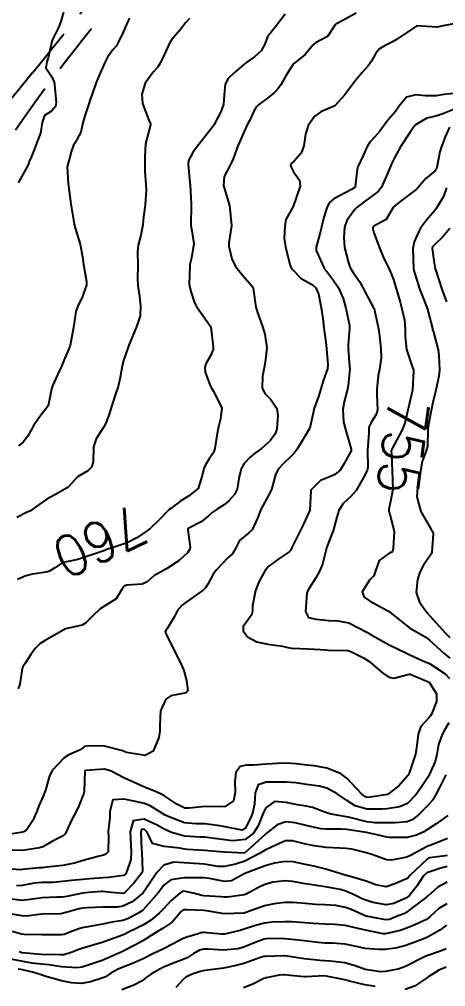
# Model space of a CAD drawing. Header units: metres. Extents: x 298520 to 308411, y 7433745 to 7450750.
# Drawn here: x 303101.4 to 303143.5, y 7440802.5 to 7440898.1 of the extents above; entities that cross this region are included whole.
import ezdxf
from ezdxf.enums import TextEntityAlignment as Align

# ---------------------------------------------------------------- set-up
doc = ezdxf.new("R2010")
doc.units = ezdxf.units.M
doc.header["$LTSCALE"] = 10
doc.linetypes.add('DASHED', pattern=[0.75, 0.5, -0.25])
for name, color, linetype in [('Cotas', 45, 'Continuous'), ('Curvas de Nivel 1m', 11, 'Continuous'), ('Curvas de Nivel 5m', 15, 'Continuous'), ('Vias Secundárias', 230, 'DASHED')]:
    doc.layers.add(name, color=color, linetype=linetype)
doc.styles.add('Style-STANDARD', font='STANDARD.shx')

msp = doc.modelspace()

# ---------------------------------------------------------------- linework, layer by layer
at = {"layer": 'Curvas de Nivel 1m', "flags": 128}
for points, elevation in [([(303105.74, 7440898.786), (303105.459, 7440897.862), (303105.24, 7440897.271), (303104.635, 7440896.079), (303104.566, 7440895.871), (303104.222, 7440894.263), (303104.101, 7440893.878), (303104.001, 7440893.283), (303104.588, 7440892.382), (303104.796, 7440891.868), (303104.827, 7440891.621), (303105.016, 7440889.865), (303104.95, 7440889.473), (303104.55, 7440888.998), (303103.854, 7440888.57), (303103.626, 7440887.884), (303103.456, 7440886.82), (303103.112, 7440885.891), (303102.941, 7440885.458), (303102.49, 7440884.351), (303102.34, 7440884.047), (303102.31, 7440883.902), (303102.217, 7440883.64), (303101.253, 7440881.912)], 763), ([(303134.665, 7440898.703), (303132.781, 7440897.665), (303132.653, 7440897.593), (303132.621, 7440897.573), (303132.597, 7440897.541), (303131.821, 7440896.368), (303130.635, 7440895.755), (303130.406, 7440895.563), (303129.607, 7440894.586), (303128.606, 7440893.776), (303128.498, 7440893.698), (303128.393, 7440893.592), (303127.705, 7440892.486), (303127.213, 7440891.604), (303126.944, 7440891.24), (303126.575, 7440890.852), (303125.907, 7440890.279), (303125.024, 7440889.625), (303124.781, 7440889.406), (303124.553, 7440888.99), (303124.114, 7440888.062), (303123.873, 7440887.64), (303123.348, 7440886.475), (303122.998, 7440885.653), (303122.858, 7440885.304), (303122.492, 7440884.288), (303122.3, 7440883.848), (303122.195, 7440883.663), (303121.605, 7440882.535), (303121.532, 7440881.669), (303122.004, 7440880.108), (303122.13, 7440879.663), (303122.333, 7440877.742), (303122.33, 7440877.661), (303122.067, 7440875.992), (303122.072, 7440875.663), (303122.374, 7440874.409), (303122.738, 7440873.654), (303123.461, 7440872.75), (303124.344, 7440871.754), (303124.427, 7440871.629), (303124.469, 7440871.502), (303124.744, 7440869.626), (303124.927, 7440869.011), (303125.43, 7440867.619), (303125.62, 7440866.953), (303125.821, 7440865.617), (303125.675, 7440864.195), (303125.552, 7440863.62), (303125.407, 7440862.795), (303125.371, 7440861.623), (303125.675, 7440861.075), (303126.212, 7440860.519), (303126.83, 7440859.604), (303126.906, 7440858.889), (303126.81, 7440857.604), (303126.654, 7440857.119), (303126.161, 7440856.406), (303125.259, 7440855.623), (303124.61, 7440855.169), (303124.14, 7440854.777), (303123.592, 7440854.185), (303123.286, 7440853.648), (303123.059, 7440852.705), (303122.896, 7440851.652), (303122.651, 7440851.1), (303122.091, 7440850.482), (303121.635, 7440850.117), (303120.936, 7440849.671), (303120.435, 7440849.319), (303120.073, 7440848.996), (303119.333, 7440848.422), (303118.053, 7440847.741), (303118.034, 7440847.729), (303118.018, 7440847.71), (303118.049, 7440847.357), (303118.245, 7440845.917), (303118.21, 7440845.707), (303118.03, 7440845.374), (303117.159, 7440844.581), (303116.014, 7440843.824), (303115.835, 7440843.733), (303114.678, 7440843.075), (303113.994, 7440842.49), (303113.496, 7440842.259), (303111.989, 7440842.159), (303111.717, 7440842.053), (303111.52, 7440841.785), (303110.947, 7440840.817), (303109.967, 7440840.216), (303109.343, 7440839.809), (303108.636, 7440839.136), (303107.942, 7440838.431), (303107.569, 7440838.203), (303105.933, 7440837.85), (303103.921, 7440836.7), (303103.428, 7440836.375), (303102.937, 7440835.89), (303102.504, 7440835.297), (303101.898, 7440834.393), (303101.709, 7440834.088), (303101.64, 7440833.903), (303101.42, 7440832.354), (303101.263, 7440831.906)], 759), ([(303112.251, 7440898.192), (303112.043, 7440897.786), (303111.629, 7440896.804), (303111.147, 7440895.795), (303110.955, 7440895.47), (303110.622, 7440895.05), (303110.091, 7440894.324), (303109.822, 7440893.808), (303109.225, 7440892.456), (303108.961, 7440891.824), (303108.572, 7440890.696), (303108.349, 7440890.048), (303108.275, 7440889.833), (303107.844, 7440888.537), (303107.655, 7440887.839), (303107.431, 7440886.934), (303106.856, 7440885.847), (303106.726, 7440885.632), (303106.5, 7440884.985), (303106.257, 7440884.081), (303106.191, 7440883.853), (303106.11, 7440883.484), (303106.19, 7440881.853), (303106.443, 7440879.85), (303106.776, 7440877.846), (303106.917, 7440877.336), (303107.379, 7440875.84), (303107.618, 7440874.593), (303107.725, 7440873.836), (303108.009, 7440872.171), (303108, 7440871.833), (303107.585, 7440870.583), (303107.192, 7440869.841), (303106.968, 7440869.189), (303106.762, 7440867.845), (303106.686, 7440867.449), (303106.383, 7440865.849), (303106.357, 7440865.764), (303106.268, 7440865.521), (303105.755, 7440864.351), (303105.555, 7440863.857), (303105.147, 7440862.948), (303104.659, 7440861.866), (303104.552, 7440861.535), (303104.203, 7440859.87), (303103.342, 7440858.726), (303102.769, 7440857.891), (303102.162, 7440856.847), (303101.76, 7440856.301), (303101.268, 7440855.909)], 762), ([(303144.656, 7440897.687), (303143.088, 7440897.413), (303142.652, 7440897.295), (303140.653, 7440897.44), (303138.639, 7440896.071), (303138.262, 7440895.849), (303137.518, 7440895.481), (303136.957, 7440895.158), (303136.621, 7440894.724), (303136.169, 7440893.935), (303135.854, 7440893.497), (303135.27, 7440892.83), (303134.588, 7440892.022), (303134.204, 7440891.516), (303133.504, 7440890.591), (303132.553, 7440889.54), (303131.177, 7440888.923), (303130.542, 7440888.465), (303129.906, 7440887.569), (303129.663, 7440886.712), (303129.479, 7440885.576), (303129.227, 7440884.855), (303128.49, 7440884.037), (303128.253, 7440883.826), (303128.168, 7440883.593), (303128.477, 7440883.007), (303129.065, 7440882.177), (303129.134, 7440881.58), (303128.443, 7440879.59), (303127.722, 7440878.298), (303127.606, 7440877.598), (303127.553, 7440876.447), (303127.673, 7440875.597), (303128.118, 7440873.841), (303128.217, 7440873.591), (303128.36, 7440873.347), (303129.225, 7440872.45), (303130.346, 7440871.845), (303130.676, 7440871.557), (303130.944, 7440870.946), (303131.203, 7440869.551), (303131.357, 7440868.499), (303131.477, 7440867.548), (303131.65, 7440866.175), (303131.721, 7440865.546), (303131.871, 7440863.921), (303131.825, 7440863.544), (303131.416, 7440862.364), (303131.184, 7440861.55), (303130.954, 7440860.815), (303130.493, 7440859.557), (303130.43, 7440859.327), (303130.182, 7440858.144), (303130.072, 7440857.664), (303130.03, 7440857.562), (303129.833, 7440857.229), (303128.827, 7440855.58), (303128.539, 7440855.192), (303128.141, 7440854.816), (303127.501, 7440854.227), (303126.955, 7440853.602), (303126.678, 7440853.044), (303126.295, 7440851.608), (303126.24, 7440851.47), (303126.099, 7440851.226), (303125.243, 7440849.623), (303124.913, 7440848.785), (303124.369, 7440847.635), (303124.05, 7440847.323), (303123.138, 7440846.553), (303122.658, 7440845.654), (303122.429, 7440845.256), (303122.025, 7440844.874), (303121.408, 7440844.277), (303120.866, 7440843.671), (303120.5, 7440843.18), (303119.992, 7440842.266), (303119.774, 7440841.895), (303119.57, 7440841.686), (303117.971, 7440840.531), (303117.489, 7440840.193), (303117.042, 7440839.719), (303116.676, 7440838.999), (303115.934, 7440837.813), (303115.899, 7440837.764), (303115.875, 7440837.731), (303115.782, 7440837.583), (303115.928, 7440837.214), (303116.658, 7440835.723), (303117.438, 7440834.174), (303117.64, 7440833.713), (303117.878, 7440832.742), (303118.032, 7440831.707), (303117.861, 7440831.524), (303116.358, 7440831.225), (303115.854, 7440830.874), (303115.333, 7440829.738), (303115.257, 7440828.303), (303115.255, 7440827.738), (303115.162, 7440827.095), (303114.598, 7440825.748), (303113.789, 7440825.323), (303111.97, 7440825.599), (303111.792, 7440825.688), (303111.604, 7440825.782), (303109.797, 7440826.247), (303108.24, 7440826.266), (303107.797, 7440826.195), (303107.595, 7440826.032), (303107.311, 7440825.835), (303106.257, 7440825.377), (303105.785, 7440825.08), (303104.634, 7440823.867), (303104.343, 7440823.292), (303103.958, 7440821.877), (303103.737, 7440821.304), (303103.278, 7440820.333), (303103.12, 7440819.886), (303102.713, 7440818.884), (303102.046, 7440817.896), (303101.822, 7440817.769), (303101.691, 7440817.736), (303100.113, 7440817.492)], 758), ([(303118.197, 7440898.175), (303117.789, 7440897.719), (303117.298, 7440897.072), (303116.639, 7440896.325), (303116.371, 7440895.997), (303116.222, 7440895.734), (303115.731, 7440894.624), (303115.293, 7440893.743), (303115.029, 7440893.315), (303114.594, 7440892.853), (303113.8, 7440891.762), (303113.473, 7440890.668), (303113.537, 7440889.765), (303114.175, 7440888.119), (303114.321, 7440887.753), (303114.291, 7440887.514), (303113.832, 7440885.76), (303113.78, 7440884.475), (303113.778, 7440883.761), (303113.76, 7440883.045), (303113.864, 7440881.759), (303113.902, 7440881.203), (303113.808, 7440879.76), (303113.626, 7440878.561), (303113.582, 7440877.762), (303113.381, 7440876.743), (303113.114, 7440875.769), (303113.061, 7440875.092), (303113.083, 7440873.769), (303113.048, 7440872.468), (303113.079, 7440871.769), (303113.245, 7440870.679), (303113.353, 7440869.765), (303113.3, 7440868.774), (303112.979, 7440867.77), (303112.276, 7440866.105), (303112.184, 7440865.871), (303112.149, 7440865.781), (303111.667, 7440864.371), (303111.529, 7440863.787), (303111.345, 7440862.676), (303111.121, 7440861.791), (303110.893, 7440861.117), (303110.465, 7440859.797), (303110.404, 7440859.594), (303110.189, 7440858.841), (303109.888, 7440858.093), (303109.727, 7440857.807), (303108.963, 7440856.62), (303108.693, 7440855.822), (303108.654, 7440854.338), (303108.501, 7440853.824), (303108.127, 7440853.438), (303107.109, 7440852.849), (303106.196, 7440851.849), (303106.147, 7440851.805), (303106.102, 7440851.773), (303104.892, 7440851.065), (303104.091, 7440850.637), (303102.984, 7440849.886), (303102.463, 7440849.508), (303102.074, 7440849.336), (303101.121, 7440848.856)], 761), ([(303144.574, 7440890.795), (303143.323, 7440890.661), (303142.57, 7440890.53), (303141.471, 7440890.529), (303140.571, 7440890.624), (303139.64, 7440890.381), (303138.886, 7440889.465), (303138.548, 7440888.979), (303137.843, 7440888.174), (303137.339, 7440887.482), (303137.003, 7440887.01), (303136.523, 7440886.462), (303136.05, 7440885.963), (303135.76, 7440885.498), (303135.37, 7440884.631), (303134.834, 7440883.506), (303134.755, 7440883.232), (303134.563, 7440881.509), (303134.521, 7440881.451), (303134.462, 7440881.408), (303134.195, 7440881.248), (303132.451, 7440880.325), (303132.029, 7440879.962), (303131.811, 7440879.546), (303131.467, 7440878.51), (303131.225, 7440877.552), (303131.073, 7440876.887), (303130.696, 7440875.557), (303130.701, 7440875.244), (303131.459, 7440873.549), (303132.351, 7440872.354), (303132.907, 7440871.534), (303133.361, 7440870.501), (303133.655, 7440869.527), (303134.004, 7440867.816), (303134.013, 7440867.523), (303133.874, 7440865.927), (303133.876, 7440865.524), (303134.019, 7440863.75), (303134.02, 7440863.522), (303133.877, 7440861.873), (303133.814, 7440861.524), (303133.469, 7440860.268), (303133.338, 7440859.529), (303133.421, 7440858.291), (303133.591, 7440857.526), (303134.154, 7440855.61), (303134.166, 7440855.533), (303134.152, 7440855.44), (303133.484, 7440854.175), (303133.092, 7440853.53), (303132.567, 7440853.086), (303132.117, 7440852.901), (303131.148, 7440852.514), (303130.188, 7440851.559), (303130.171, 7440851.49), (303130.083, 7440849.56), (303129.445, 7440848.186), (303129.157, 7440847.573), (303128.317, 7440845.867), (303128.168, 7440845.588), (303128.112, 7440845.509), (303128.031, 7440845.433), (303126.927, 7440844.693), (303126.017, 7440844.024), (303125.682, 7440843.615), (303125.072, 7440842.549), (303124.711, 7440841.629), (303124.431, 7440840.096), (303124.402, 7440839.633), (303124.339, 7440839.253), (303123.949, 7440838.682), (303123.508, 7440838.076), (303123.498, 7440837.644), (303123.927, 7440837.056), (303124.833, 7440836.537), (303125.92, 7440836.307), (303127.39, 7440836.124), (303127.917, 7440835.989), (303128.26, 7440835.929), (303129.916, 7440835.86), (303131.71, 7440835.747), (303131.915, 7440835.738), (303133.729, 7440835.707), (303133.915, 7440835.688), (303134.036, 7440835.64), (303134.318, 7440835.514), (303135.394, 7440834.983), (303135.904, 7440834.637), (303137.249, 7440833.476), (303137.887, 7440833.05), (303138.383, 7440832.968), (303139.891, 7440833.35), (303139.987, 7440833.353), (303141.88, 7440832.559), (303142.61, 7440831.413), (303142.618, 7440830.65), (303142.109, 7440829.417), (303142.011, 7440829.247), (303141.837, 7440829.032), (303141.057, 7440828.199), (303140.777, 7440827.436), (303140.666, 7440826.302), (303140.524, 7440825.439), (303139.893, 7440823.567), (303139.835, 7440823.449), (303139.811, 7440823.411), (303139.771, 7440823.34), (303138.893, 7440822.322), (303137.743, 7440821.47), (303136.038, 7440821.189), (303135.74, 7440821.183), (303135.507, 7440821.26), (303135.211, 7440821.498), (303133.766, 7440823.031), (303133.103, 7440823.527), (303131.778, 7440824.073), (303130.524, 7440824.303), (303129.781, 7440824.378), (303128.716, 7440824.51), (303127.783, 7440824.56), (303126.84, 7440824.542), (303125.781, 7440824.454), (303124.5, 7440824.349), (303123.78, 7440824.355), (303123.186, 7440824.238), (303122.783, 7440823.65), (303122.674, 7440822.736), (303122.711, 7440821.65), (303122.543, 7440820.844), (303121.729, 7440820.293), (303121.148, 7440820.247), (303119.729, 7440820.278), (303118.138, 7440820.114), (303117.727, 7440820.128), (303116.949, 7440820.5), (303115.739, 7440821.309), (303115.466, 7440821.46), (303114.81, 7440821.744), (303113.749, 7440822.188), (303113.01, 7440822.511), (303111.762, 7440823.069), (303110.373, 7440823.794), (303109.775, 7440823.96), (303107.899, 7440823.828), (303107.842, 7440823.759), (303107.779, 7440821.829), (303107.74, 7440821.588), (303107.235, 7440820.328), (303107.017, 7440819.837), (303106.568, 7440818.984), (303106.041, 7440817.847), (303105.923, 7440817.615), (303105.688, 7440817.376), (303104.709, 7440816.891), (303103.677, 7440816.298), (303103.371, 7440816.188), (303101.673, 7440815.935), (303101.638, 7440815.936), (303099.674, 7440816.01)], 757), ([(303144.552, 7440889.281), (303143.233, 7440888.726), (303142.544, 7440888.51), (303141.653, 7440888.318), (303140.535, 7440887.638), (303140.367, 7440887.442), (303140.008, 7440886.928), (303139.049, 7440885.462), (303138.857, 7440885.115), (303138.498, 7440884.464), (303138.159, 7440883.802), (303138.018, 7440883.475), (303137.567, 7440882.384), (303137.164, 7440881.483), (303136.861, 7440881.084), (303136.456, 7440880.764), (303135.719, 7440880.228), (303134.761, 7440879.507), (303134.596, 7440879.354), (303134.438, 7440879.155), (303133.749, 7440878.201), (303133.509, 7440877.529), (303133.432, 7440876.5), (303133.517, 7440875.529), (303133.898, 7440873.997), (303134.078, 7440873.523), (303134.358, 7440873.043), (303134.996, 7440872.157), (303135.348, 7440871.505), (303135.682, 7440870.845), (303136.325, 7440869.702), (303136.425, 7440869.489), (303136.473, 7440869.336), (303136.885, 7440867.484), (303136.972, 7440866.797), (303137.089, 7440865.482), (303137.119, 7440864.622), (303136.967, 7440863.483), (303136.851, 7440862.87), (303136.701, 7440861.485), (303136.715, 7440860.988), (303136.785, 7440859.484), (303136.653, 7440859.028), (303136.185, 7440858.3), (303135.911, 7440857.76), (303135.901, 7440857.494), (303135.898, 7440857.222), (303135.768, 7440855.496), (303135.809, 7440853.813), (303135.75, 7440853.496), (303135.346, 7440852.732), (303134.656, 7440851.512), (303134.097, 7440850.89), (303133.381, 7440850.236), (303132.946, 7440849.531), (303132.737, 7440848.869), (303132.383, 7440847.537), (303132.303, 7440847.285), (303132.045, 7440846.703), (303131.73, 7440845.849), (303131.654, 7440845.544), (303131.322, 7440844.238), (303131.049, 7440843.55), (303130.685, 7440842.864), (303129.985, 7440841.801), (303129.843, 7440841.562), (303129.784, 7440841.366), (303129.655, 7440839.565), (303129.954, 7440838.968), (303130.711, 7440838.793), (303131.95, 7440838.666), (303132.848, 7440838.632), (303133.947, 7440838.429), (303135.721, 7440837.493), (303135.85, 7440837.409), (303135.932, 7440837.362), (303136.212, 7440837.206), (303137.921, 7440836.255), (303139.575, 7440835.453), (303139.911, 7440835.285), (303141.197, 7440834.722), (303141.903, 7440834.407), (303143.462, 7440833.404), (303143.878, 7440832.932)], 756), ([(303143.596, 7440881.409), (303143.299, 7440880.563), (303142.598, 7440879.418), (303142.527, 7440879.324), (303142.431, 7440879.197), (303141.62, 7440878.229), (303141.034, 7440877.434), (303140.807, 7440877.038), (303140.399, 7440876.09), (303140.27, 7440875.442), (303140.315, 7440873.489), (303140.319, 7440873.441), (303140.329, 7440873.407), (303140.361, 7440873.266), (303140.917, 7440871.434), (303141.316, 7440870.447), (303141.707, 7440869.426), (303142.192, 7440867.523), (303142.217, 7440867.421), (303142.29, 7440867.175), (303142.77, 7440865.415), (303142.839, 7440864.84), (303142.887, 7440863.414), (303142.838, 7440862.813), (303142.54, 7440861.417), (303142.483, 7440861.155), (303142.209, 7440860.062), (303142.092, 7440859.533), (303142.07, 7440859.421), (303141.77, 7440857.833), (303141.732, 7440857.424), (303141.703, 7440855.879), (303141.59, 7440855.426), (303141.18, 7440854.387), (303141.023, 7440853.431), (303140.935, 7440852.612), (303140.686, 7440851.434), (303140.648, 7440850.884), (303141.058, 7440849.43), (303142.058, 7440847.736), (303142.234, 7440847.418), (303142.286, 7440847.182), (303142.155, 7440845.419), (303142.126, 7440845.325), (303142.029, 7440845.18), (303141.314, 7440844.126), (303140.946, 7440843.431), (303140.715, 7440842.714), (303140.605, 7440841.434), (303140.927, 7440840.476), (303141.678, 7440839.423), (303141.958, 7440839.11), (303143.493, 7440837.404), (303143.929, 7440836.977)], 754), ([(303143.921, 7440877.405), (303143.243, 7440876.574), (303142.397, 7440875.786), (303142.223, 7440875.593), (303142.181, 7440875.422), (303142.372, 7440874.014), (303142.483, 7440873.419), (303142.529, 7440873.251), (303143.129, 7440871.412), (303143.58, 7440870.158)], 753), ([(303143.83, 7440828.543), (303143.403, 7440827.82), (303143.164, 7440827.406), (303142.813, 7440826.4), (303142.64, 7440825.412), (303142.46, 7440824.74), (303141.888, 7440823.419), (303141.849, 7440823.341), (303141.77, 7440823.22), (303141.047, 7440822.138), (303140.567, 7440821.438), (303139.734, 7440820.584), (303138.959, 7440820.229), (303137.729, 7440820.06), (303137.197, 7440820.006), (303135.728, 7440820.003), (303134.571, 7440820.348), (303133.736, 7440820.858), (303132.769, 7440821.53), (303131.751, 7440822.096), (303131.011, 7440822.295), (303129.756, 7440822.455), (303128.71, 7440822.63), (303127.759, 7440822.695), (303126.685, 7440822.675), (303125.759, 7440822.687), (303124.962, 7440822.415), (303124.69, 7440821.626), (303124.613, 7440820.508), (303124.409, 7440819.63), (303124.219, 7440819.129), (303123.7, 7440818.099), (303123.404, 7440817.936), (303121.702, 7440818.278), (303120.956, 7440818.415), (303119.706, 7440818.561), (303118.838, 7440818.561), (303117.707, 7440818.661), (303116.227, 7440819.213), (303115.719, 7440819.47), (303115.258, 7440819.737), (303114.306, 7440820.329), (303113.731, 7440820.575), (303112.69, 7440820.814), (303111.735, 7440820.986), (303110.605, 7440820.921), (303110.305, 7440819.794), (303110.313, 7440819.195), (303110.159, 7440817.795), (303110.169, 7440817.314), (303110.164, 7440815.795), (303109.914, 7440815.554), (303109.67, 7440815.471), (303109.242, 7440815.38), (303107.664, 7440814.954), (303106.816, 7440814.684), (303105.659, 7440814.458), (303104.065, 7440814.282), (303103.656, 7440814.231), (303103.339, 7440814.2), (303101.654, 7440814.042), (303101.524, 7440814.031), (303099.655, 7440814.156)], 756), ([(303143.723, 7440819.4), (303142.553, 7440818.569), (303141.702, 7440818.007), (303141.337, 7440817.787), (303140.617, 7440817.436), (303139.69, 7440817.2), (303137.957, 7440817.2), (303137.691, 7440817.246), (303136.706, 7440817.48), (303135.696, 7440817.692), (303135.457, 7440817.733), (303133.7, 7440818.001), (303133.185, 7440818.041), (303131.7, 7440818.022), (303131.175, 7440818.073), (303129.705, 7440818.397), (303128.625, 7440818.665), (303127.71, 7440818.756), (303126.837, 7440818.468), (303125.767, 7440817.609), (303125.723, 7440817.579), (303125.692, 7440817.554), (303124.611, 7440816.555), (303123.673, 7440815.694), (303123.639, 7440815.674), (303121.674, 7440815.76), (303121.563, 7440815.772), (303119.675, 7440815.922), (303117.999, 7440816.028), (303117.677, 7440816.07), (303117.222, 7440816.17), (303115.679, 7440816.318), (303114.542, 7440816.608), (303113.99, 7440817.756), (303113.697, 7440818.022), (303113.458, 7440818.001), (303113.388, 7440817.763), (303113.457, 7440815.98), (303113.466, 7440815.762), (303113.533, 7440813.882), (303113.501, 7440813.762), (303112.694, 7440812.712), (303111.805, 7440811.778), (303111.705, 7440811.696), (303111.622, 7440811.671), (303110.451, 7440811.792), (303109.624, 7440811.889), (303109.536, 7440811.89), (303108.568, 7440811.816), (303107.622, 7440811.702), (303106.066, 7440811.398), (303105.618, 7440811.322), (303105.064, 7440811.305), (303103.617, 7440811.266), (303102.432, 7440811.074), (303101.614, 7440811.003), (303100.392, 7440811.135)], 754), ([(303143.69, 7440817.11), (303142.463, 7440816.634), (303141.682, 7440816.34), (303140.026, 7440815.445), (303139.671, 7440815.278), (303138.149, 7440814.985), (303137.668, 7440814.997), (303136.32, 7440815.484), (303135.675, 7440815.708), (303134.231, 7440816.064), (303133.679, 7440816.135), (303133.057, 7440816.149), (303131.68, 7440816.214), (303130.502, 7440816.379), (303129.683, 7440816.561), (303128.369, 7440816.9), (303127.686, 7440816.874), (303126.792, 7440816.489), (303125.676, 7440815.958), (303125.11, 7440815.618), (303123.665, 7440814.862), (303122.724, 7440814.588), (303121.66, 7440814.353), (303120.98, 7440814.347), (303119.662, 7440814.569), (303118.614, 7440814.647), (303117.663, 7440814.7), (303116.625, 7440814.759), (303115.66, 7440814.465), (303114.955, 7440813.74), (303114.432, 7440812.957), (303113.623, 7440811.76), (303112.526, 7440810.859), (303111.609, 7440810.412), (303111.058, 7440810.336), (303109.608, 7440810.335), (303108.053, 7440810.269), (303107.607, 7440810.222), (303107.278, 7440810.162), (303106.098, 7440809.845), (303105.725, 7440809.726), (303105.601, 7440809.696), (303105.434, 7440809.685), (303103.6, 7440809.629), (303102.045, 7440809.449), (303101.598, 7440809.458), (303099.706, 7440809.815)], 753), ([(303143.649, 7440815.424), (303143.502, 7440815.402), (303141.896, 7440815.192), (303141.67, 7440815.079), (303139.963, 7440813.445), (303139.82, 7440813.278), (303139.648, 7440813.125), (303138.482, 7440812.62), (303137.636, 7440812.348), (303136.59, 7440812.529), (303135.644, 7440812.893), (303133.727, 7440813.444), (303133.652, 7440813.466), (303133.48, 7440813.522), (303131.659, 7440814.099), (303130.493, 7440814.389), (303129.663, 7440814.555), (303128.443, 7440814.805), (303127.666, 7440814.857), (303126.589, 7440814.675), (303125.661, 7440814.411), (303123.653, 7440813.64), (303122.351, 7440812.945), (303121.641, 7440812.875), (303120.153, 7440813.168), (303119.646, 7440813.232), (303118.114, 7440813.235), (303117.646, 7440813.234), (303116.347, 7440813.018), (303115.635, 7440812.504), (303115.316, 7440812.046), (303115.089, 7440811.738), (303113.606, 7440810.065), (303113.443, 7440809.923), (303113.18, 7440809.764), (303112.155, 7440809.214), (303111.595, 7440809.022), (303110.531, 7440808.853), (303109.592, 7440808.662), (303108.139, 7440808.373), (303107.587, 7440808.277), (303107.239, 7440808.181), (303106.364, 7440807.842), (303105.804, 7440807.623), (303105.579, 7440807.582), (303103.847, 7440807.608), (303103.579, 7440807.608), (303101.853, 7440807.623), (303101.58, 7440807.673), (303100.659, 7440807.909)], 752), ([(303143.662, 7440814.34), (303142.927, 7440814.141), (303141.656, 7440813.734), (303141.31, 7440813.425), (303140.672, 7440812.4), (303139.893, 7440811.446), (303139.621, 7440811.254), (303138.381, 7440810.697), (303137.614, 7440810.565), (303136.307, 7440810.793), (303135.618, 7440811.005), (303135.268, 7440811.144), (303134.533, 7440811.506), (303133.629, 7440811.909), (303133.09, 7440812.066), (303131.635, 7440812.323), (303130.734, 7440812.456), (303129.639, 7440812.621), (303128.355, 7440812.871), (303127.643, 7440812.928), (303126.456, 7440812.787), (303125.637, 7440812.565), (303124.994, 7440812.258), (303123.865, 7440811.636), (303123.622, 7440811.555), (303121.954, 7440811.323), (303121.619, 7440811.315), (303121.296, 7440811.341), (303119.621, 7440811.453), (303119.422, 7440811.484), (303118.554, 7440811.696), (303117.626, 7440811.893), (303117.465, 7440811.872), (303117.229, 7440811.714), (303116.364, 7440810.974), (303115.607, 7440810.178), (303115.188, 7440809.736), (303114.323, 7440809.018), (303113.585, 7440808.554), (303113.062, 7440808.284), (303112.035, 7440807.775), (303111.737, 7440807.622), (303111.579, 7440807.552), (303110.274, 7440807.091), (303109.569, 7440806.84), (303108.773, 7440806.604), (303107.559, 7440806.249), (303107.252, 7440806.138), (303106.499, 7440805.841), (303105.781, 7440805.617), (303105.551, 7440805.616), (303105.323, 7440805.626), (303103.551, 7440805.651), (303101.623, 7440805.828), (303101.552, 7440805.843), (303101.342, 7440805.902)], 751), ([(303143.615, 7440810.642), (303142.838, 7440810.181), (303141.981, 7440809.416), (303141.78, 7440809.238), (303141.598, 7440809.122), (303140.455, 7440808.572), (303139.585, 7440808.227), (303138.999, 7440808.038), (303137.576, 7440807.706), (303137.346, 7440807.702), (303135.581, 7440808.04), (303134.85, 7440808.235), (303133.588, 7440808.521), (303132.506, 7440808.614), (303131.59, 7440808.651), (303130.421, 7440808.727), (303129.591, 7440808.784), (303128.313, 7440808.862), (303127.592, 7440808.875), (303126.359, 7440808.834), (303125.59, 7440808.747), (303124.704, 7440808.505), (303123.58, 7440808.139), (303123.187, 7440808.035), (303121.631, 7440807.659), (303121.588, 7440807.645), (303121.556, 7440807.643), (303121.358, 7440807.663), (303119.575, 7440807.823), (303119.451, 7440807.815), (303119.046, 7440807.695), (303117.912, 7440807.364), (303117.568, 7440807.22), (303116.578, 7440806.705), (303115.558, 7440806.193), (303114.634, 7440805.744), (303113.547, 7440805.203), (303112.564, 7440804.749), (303111.539, 7440804.368), (303111.122, 7440804.199), (303110.405, 7440803.791), (303109.87, 7440803.455), (303109.525, 7440803.299), (303108.392, 7440802.945), (303107.517, 7440802.797), (303106.524, 7440802.834), (303105.521, 7440803.039), (303103.881, 7440803.521), (303103.529, 7440803.635), (303102.675, 7440803.889), (303101.535, 7440804.158), (303101.248, 7440804.19)], 749), ([(303143.59, 7440808.562), (303142.938, 7440808.051), (303141.855, 7440807.417), (303141.663, 7440807.328), (303141.572, 7440807.29), (303141.355, 7440807.208), (303139.564, 7440806.545), (303138.721, 7440806.298), (303137.56, 7440806.15), (303136.898, 7440806.139), (303135.56, 7440806.232), (303134.534, 7440806.476), (303133.565, 7440806.679), (303132.335, 7440806.763), (303131.565, 7440806.786), (303130.859, 7440806.843), (303129.567, 7440806.986), (303127.983, 7440807.172), (303127.569, 7440807.203), (303125.957, 7440807.218), (303125.568, 7440807.158), (303124.839, 7440806.894), (303123.56, 7440806.384), (303122.978, 7440806.226), (303121.557, 7440806.088), (303120.05, 7440806.174), (303119.558, 7440806.189), (303119.168, 7440806.083), (303118.559, 7440805.7), (303117.95, 7440805.305), (303117.547, 7440805.141), (303116.497, 7440804.767), (303115.539, 7440804.349), (303114.424, 7440803.747), (303113.913, 7440803.368), (303113.522, 7440803.051), (303112.679, 7440802.605), (303111.509, 7440802.162)], 748), ([(303143.561, 7440806.218), (303142.996, 7440805.968), (303141.554, 7440805.482), (303141.405, 7440805.422), (303139.543, 7440804.458), (303138.797, 7440804.2), (303137.538, 7440803.956), (303137.082, 7440803.93), (303135.54, 7440804.169), (303134.557, 7440804.518), (303133.546, 7440804.832), (303132.095, 7440804.987), (303131.548, 7440805.025), (303131.066, 7440805.065), (303129.549, 7440805.222), (303127.619, 7440805.523), (303127.552, 7440805.531), (303125.7, 7440805.46), (303125.551, 7440805.442), (303125.307, 7440805.37), (303123.544, 7440804.751), (303122.672, 7440804.518), (303121.539, 7440804.296), (303119.953, 7440804.099), (303119.536, 7440804.048), (303119.256, 7440803.973), (303118.44, 7440803.701), (303117.822, 7440803.414), (303117.524, 7440803.135), (303116.839, 7440802.391)], 747), ([(303136.526, 7440802.471), (303135.52, 7440802.646), (303134.01, 7440803.029), (303133.527, 7440803.139), (303131.533, 7440803.54), (303129.656, 7440803.443), (303129.531, 7440803.446), (303128.182, 7440803.584), (303127.533, 7440803.641), (303127.479, 7440803.645), (303127.054, 7440803.595), (303125.778, 7440803.359), (303125.528, 7440803.263), (303124.44, 7440802.705), (303123.513, 7440802.344)], 746), ([(303143.543, 7440804.412), (303142.839, 7440804.108), (303141.743, 7440803.418), (303141.628, 7440803.323), (303141.53, 7440803.238), (303140.438, 7440802.517), (303139.514, 7440802.194)], 746)]:
    msp.add_lwpolyline(points, dxfattribs=dict(at, elevation=elevation))
at = {"layer": 'Curvas de Nivel 5m', "flags": 128}
for points, elevation in [([(303127.658, 7440898.605), (303126.889, 7440897.608), (303126.795, 7440897.465), (303126.65, 7440897.304), (303125.895, 7440896.363), (303125.639, 7440895.62), (303125.275, 7440894.972), (303124.614, 7440894.36), (303124.176, 7440894.07), (303123.584, 7440893.645), (303122.594, 7440892.803), (303122.022, 7440892.233), (303121.711, 7440891.669), (303121.614, 7440890.628), (303121.558, 7440889.67), (303121.272, 7440888.952), (303120.62, 7440887.679), (303120.591, 7440887.621), (303120.531, 7440887.511), (303119.097, 7440885.701), (303118.842, 7440885.371), (303118.501, 7440884.913), (303118.072, 7440884.131), (303118.054, 7440883.714), (303118.23, 7440881.948), (303118.245, 7440881.712), (303118.344, 7440879.811), (303118.349, 7440879.711), (303118.328, 7440877.797), (303118.33, 7440877.711), (303118.408, 7440877.171), (303118.608, 7440875.92), (303118.595, 7440875.707), (303118.561, 7440875.537), (303118.375, 7440874.513), (303118.232, 7440873.844), (303118.222, 7440873.711), (303118.151, 7440871.906), (303118.174, 7440871.712), (303118.337, 7440871.087), (303118.686, 7440870.064), (303118.879, 7440869.702), (303120.293, 7440867.68), (303120.522, 7440865.678), (303120.516, 7440865.431), (303120.26, 7440864.832), (303119.837, 7440864.099), (303119.695, 7440863.688), (303119.744, 7440863.194), (303120.225, 7440861.883), (303120.325, 7440861.679), (303120.526, 7440861.371), (303121.37, 7440859.668), (303121.251, 7440858.605), (303121.02, 7440857.672), (303120.893, 7440856.946), (303120.685, 7440855.675), (303120.547, 7440855.275), (303120.137, 7440854.636), (303119.775, 7440854.038), (303119.616, 7440853.688), (303119.428, 7440853.002), (303119.038, 7440851.696), (303118.095, 7440850.943), (303117.325, 7440850.483), (303116.33, 7440849.728), (303116.191, 7440849.62), (303116.08, 7440849.526), (303115.191, 7440848.618), (303114.304, 7440847.756), (303114.051, 7440847.558), (303112.972, 7440846.842), (303112.038, 7440846.328), (303111.63, 7440846.191), (303110.445, 7440845.796), (303110.128, 7440845.703), (303110.032, 7440845.668), (303109.81, 7440845.582), (303108.024, 7440844.971), (303107.155, 7440844.705), (303106.019, 7440844.459), (303105.559, 7440844.313), (303104.866, 7440843.861), (303104.346, 7440843.528), (303104.006, 7440843.429), (303102.656, 7440843.237), (303102.001, 7440843.085), (303101.182, 7440842.722)], 760), ([(303143.874, 7440887.407), (303143.472, 7440886.462), (303143.07, 7440885.414), (303142.93, 7440884.992), (303142.629, 7440883.419), (303142.597, 7440883.303), (303142.48, 7440883.116), (303141.544, 7440882.357), (303140.751, 7440881.437), (303140.61, 7440881.289), (303140.459, 7440881.162), (303139.147, 7440880.157), (303138.444, 7440879.6), (303138.374, 7440879.54), (303138.316, 7440879.471), (303137.619, 7440878.284), (303136.415, 7440877.622), (303136.342, 7440877.563), (303136.304, 7440877.492), (303136.297, 7440877.377), (303136.408, 7440876.981), (303136.955, 7440875.484), (303137.406, 7440874.452), (303137.894, 7440873.475), (303138.352, 7440872.371), (303138.554, 7440871.676), (303138.608, 7440871.466), (303138.997, 7440870.128), (303139.192, 7440869.457), (303139.429, 7440868.33), (303139.521, 7440867.452), (303139.519, 7440866.686), (303139.632, 7440865.45), (303140.246, 7440863.662), (303140.325, 7440863.439), (303140.337, 7440863.344), (303140.223, 7440861.44), (303139.772, 7440859.446), (303139.456, 7440858.178), (303139.178, 7440857.455), (303138.153, 7440855.523), (303138.132, 7440855.491), (303138.128, 7440855.47), (303138.147, 7440855.056), (303138.22, 7440853.469), (303138.274, 7440851.636), (303138.256, 7440851.468), (303138.094, 7440850.575), (303137.889, 7440849.668), (303137.889, 7440849.472), (303138.073, 7440848.796), (303138.413, 7440847.465), (303138.334, 7440845.763), (303138.26, 7440845.467), (303138.106, 7440845.395), (303138.031, 7440845.366), (303136.92, 7440844.58), (303136.551, 7440843.485), (303136.419, 7440843.066), (303135.995, 7440842.661), (303135.249, 7440841.501), (303135.459, 7440840.979), (303135.974, 7440840.619), (303137.842, 7440839.593), (303137.963, 7440839.524), (303137.985, 7440839.491), (303137.999, 7440839.469), (303139.94, 7440837.946), (303140.798, 7440837.437), (303141.532, 7440837.029), (303141.926, 7440836.705), (303143.354, 7440835.406), (303143.906, 7440834.948)], 755), ([(303143.539, 7440823.402), (303142.935, 7440822.228), (303142.512, 7440821.412), (303142.227, 7440820.927), (303141.732, 7440820.365), (303140.783, 7440819.434), (303140.202, 7440818.956), (303139.713, 7440818.761), (303138.516, 7440818.657), (303137.711, 7440818.65), (303136.538, 7440818.654), (303135.712, 7440818.77), (303134.052, 7440819.181), (303133.719, 7440819.249), (303132.184, 7440819.535), (303131.724, 7440819.662), (303130.339, 7440820.171), (303129.73, 7440820.295), (303128.878, 7440820.432), (303127.734, 7440820.681), (303126.58, 7440820.756), (303125.728, 7440820.152), (303125.484, 7440819.614), (303124.969, 7440818.356), (303124.523, 7440817.628), (303123.687, 7440817.019), (303122.448, 7440816.889), (303121.686, 7440816.983), (303120.172, 7440817.191), (303119.689, 7440817.244), (303119.258, 7440817.256), (303117.689, 7440817.355), (303116.402, 7440817.723), (303115.698, 7440818.052), (303115.004, 7440818.44), (303113.712, 7440819.022), (303112.617, 7440818.863), (303112.307, 7440817.774), (303112.345, 7440817.115), (303112.437, 7440815.772), (303112.397, 7440815.041), (303111.974, 7440813.777), (303111.847, 7440813.581), (303111.648, 7440813.448), (303110.188, 7440813.251), (303109.644, 7440813.225), (303108.333, 7440813.129), (303107.642, 7440813.073), (303106.507, 7440812.974), (303105.638, 7440812.853), (303104.725, 7440812.776), (303103.636, 7440812.767), (303102.83, 7440812.693), (303101.631, 7440812.457), (303101.101, 7440812.435)], 755), ([(303143.644, 7440812.814), (303142.743, 7440812.302), (303141.731, 7440811.419), (303141.671, 7440811.371), (303141.622, 7440811.332), (303141.257, 7440811.063), (303139.607, 7440809.816), (303139.372, 7440809.685), (303138.814, 7440809.458), (303137.947, 7440809.117), (303137.597, 7440809.082), (303135.653, 7440809.439), (303135.602, 7440809.451), (303135.501, 7440809.492), (303134.18, 7440810.083), (303133.611, 7440810.295), (303132.665, 7440810.477), (303131.613, 7440810.546), (303130.655, 7440810.596), (303129.614, 7440810.681), (303128.413, 7440810.784), (303127.615, 7440810.782), (303126.546, 7440810.669), (303125.611, 7440810.462), (303123.769, 7440809.802), (303123.604, 7440809.739), (303123.521, 7440809.723), (303121.603, 7440809.66), (303119.873, 7440809.953), (303119.606, 7440809.982), (303117.961, 7440810.059), (303117.606, 7440810.053), (303117.383, 7440809.934), (303117.203, 7440809.714), (303116.477, 7440808.834), (303115.581, 7440808.237), (303115.26, 7440808.052), (303114.772, 7440807.742), (303113.565, 7440807.006), (303112.774, 7440806.559), (303111.555, 7440805.935), (303111.449, 7440805.887), (303111.214, 7440805.783), (303110.066, 7440805.277), (303109.545, 7440805.056), (303108.384, 7440804.66), (303107.539, 7440804.409), (303107.039, 7440804.334), (303105.539, 7440804.434), (303104.293, 7440804.621), (303103.541, 7440804.688), (303102.641, 7440804.79), (303101.544, 7440805.007), (303100.201, 7440805.259)], 750)]:
    msp.add_lwpolyline(points, dxfattribs=dict(at, elevation=elevation))
at = {"layer": 'Vias Secundárias'}
for points in [[(303091.266, 7440953, 0.058862), (303102.971, 7440949.095, 0.049562), (303120.304, 7440947.262, 0.009113), (303124.917, 7440947.317, -0.03517), (303147.462, 7440946.411, -0.764758), (303147.582, 7440945.643, 0.102126), (303145.159, 7440943.902, 0.002715), (303140.12, 7440938.369, 0.00278), (303126.7, 7440923.303, 0.021361), (303118.516, 7440913.17, -0.012104), (303102.656, 7440892.774, 0.005473), (303097.232, 7440885.986, -0.196249)], [(303100.66, 7440886.638, -0.035299), (303113.388, 7440902.802, 0.04558), (303123.355, 7440916.008, -0.063759), (303130.162, 7440924.378, 0.025038), (303141.301, 7440936.097, -0.048976), (303147.531, 7440942.054, -0.21774), (303159.246, 7440944.874, 0.0053), (303169.359, 7440943.014, -0.036509), (303174.415, 7440941.754, -0.002056), (303186.457, 7440937.745, 0.069851), (303200.726, 7440935.059, 0.037232), (303217.636, 7440935.531, -0.083319), (303226.528, 7440934.962, -0.089452), (303243.475, 7440927.624, -0.022293), (303251.765, 7440921.559, -0.027294), (303259.015, 7440915.061, -0.080639), (303268.051, 7440902.523, -0.053208), (303273.194, 7440888.744, 0.058849), (303277.722, 7440877.018, -0.031775), (303281.771, 7440868.014, 0.11283), (303285.741, 7440862.003, 0.094547), (303302.277, 7440851.315, -0.009125), (303314.939, 7440845.908, 0.058938), (303337.568, 7440838.808, 0.141389)]]:
    msp.add_lwpolyline(points, format="xyb", dxfattribs=at)

# ---------------------------------------------------------------- texts
at = {"layer": 'Cotas', "style": 'Style-STANDARD'}
for s, rotation, p in [('755', 262.56477, (303139.271, 7440855.811, 755)), ('760', 205.16617, (303109.344, 7440846.474, 760))]:
    msp.add_text(s, height=4, rotation=rotation, dxfattribs=at).set_placement(p, align=Align.MIDDLE_CENTER)

doc.saveas('drawing.dxf')
